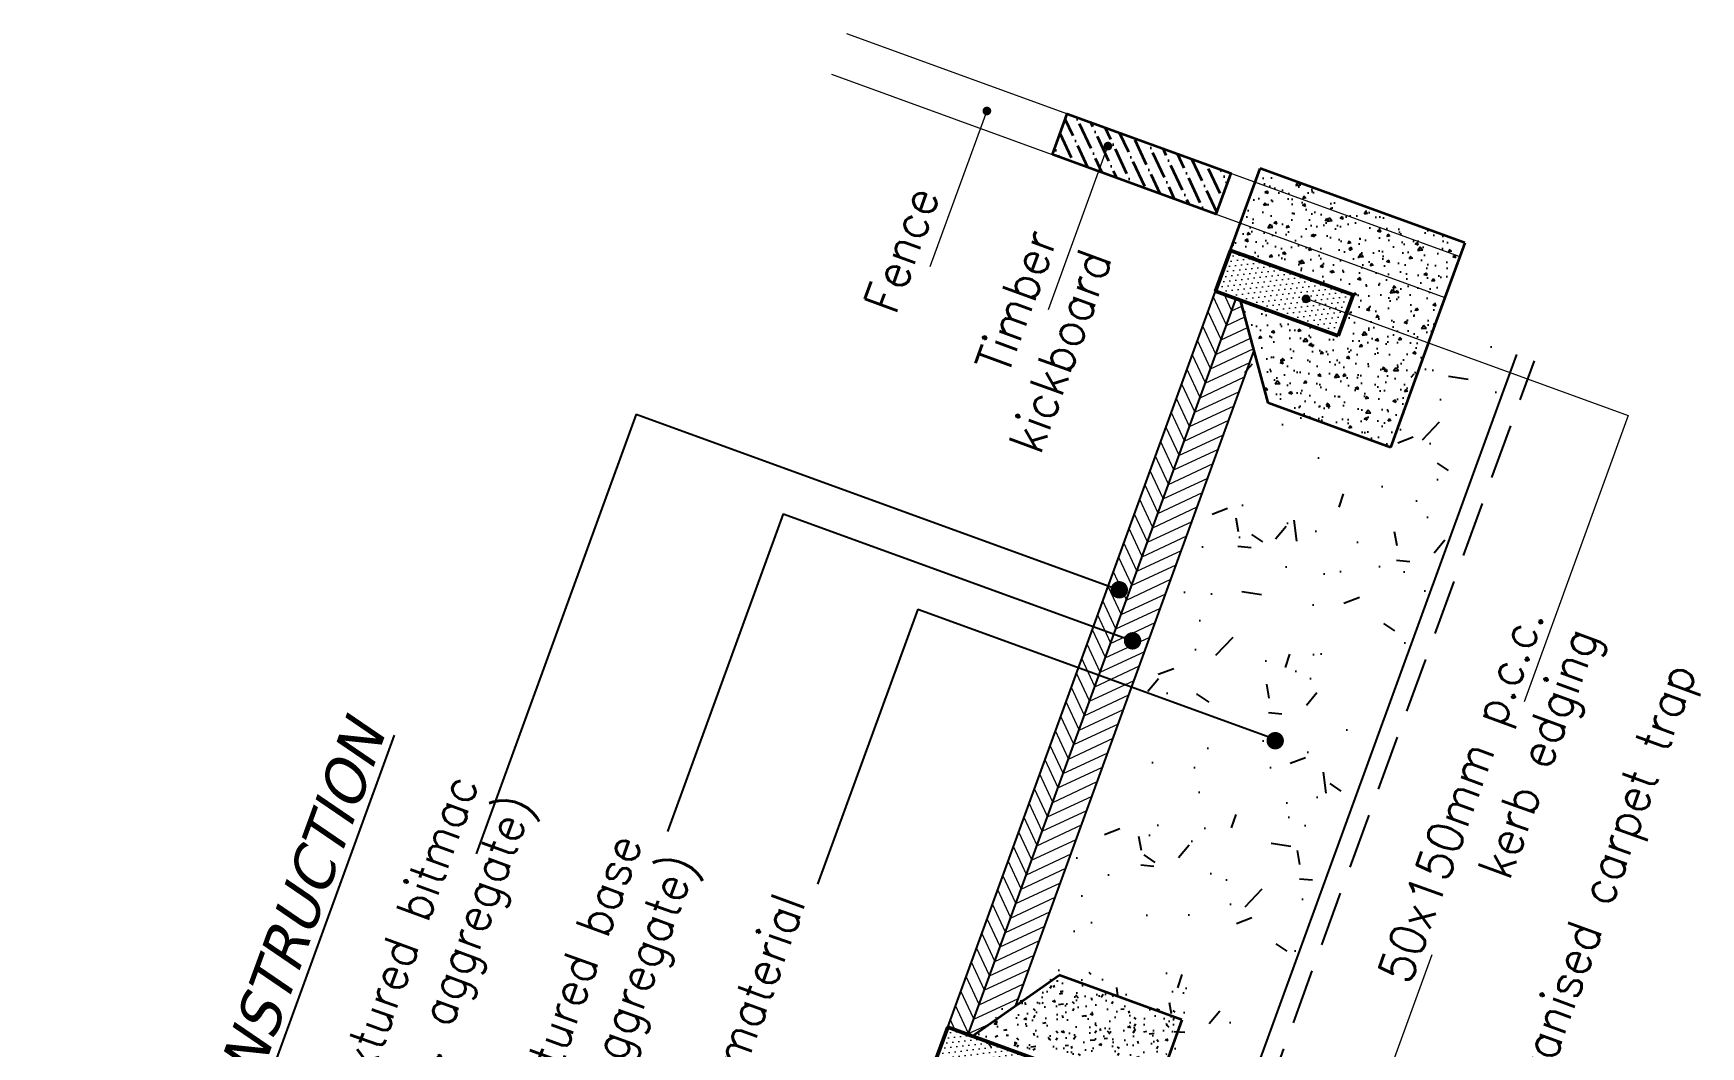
# Model space of a CAD drawing. Header units: millimetres. Extents: x 521005098 to 521837086, y 174609906 to 175681253.
# Drawn here: x 521825264 to 521827180, y 175363194 to 175364358 of the extents above; entities that cross this region are included whole.
import ezdxf

# ---------------------------------------------------------------- set-up
doc = ezdxf.new("R2010")
doc.units = ezdxf.units.MM
doc.header["$LTSCALE"] = 200
doc.linetypes.add('HIDDEN', pattern=[9.524999999999999, 6.35, -3.175])
for name, color, linetype in [('Edging detail', 250, 'Continuous'), ('Fence&kickboards', 1, 'Continuous'), ('GT detail', 3, 'Continuous')]:
    doc.layers.add(name, color=color, linetype=linetype)
for name, color, linetype, lineweight in [('Fenceline', 7, 'Continuous', 13), ('Layer hatching', 252, 'Continuous', 13), ('Layers', 251, 'Continuous', 15), ('TEXT', 7, 'Continuous', 9)]:
    doc.layers.add(name, color=color, linetype=linetype, lineweight=lineweight)
doc.styles.add('GT1TO20', font='romans.shx', dxfattribs={"width": 0.95, "height": 40})

msp = doc.modelspace()

# ---------------------------------------------------------------- hatches: boundary and pattern name
at = {"layer": 'Edging detail', "lineweight": 35}
h = msp.add_hatch(dxfattribs=at)
h.set_pattern_fill('ANSI36', scale=99.99999999999999, angle=70, style=0)
h.set_pattern_definition([(115, (521828705.3248426, 175360339.833182), (-20.57362181353592, 14.54275456966798), [31.24999999999999, -6.249999999999999, 0, -6.249999999999999])])
h.paths.add_polyline_path([(521826623.0497113, 175364150.543883), (521826640.1507245, 175364197.5285136), (521826452.2122022, 175364265.9325396), (521826435.111189, 175364218.947909)])
at = {"layer": 'Edging detail'}
h = msp.add_hatch(dxfattribs=at)
h.set_pattern_fill('AR-CONC', color=253, scale=0.19958014, angle=140.081297584478, style=0)
h.set_pattern_definition([(190.081297584478, (521833359.5025615, 175339293.1875641), (-25.84552122346139, 25.77227798022071), [3.802001666999998, -41.82201833699998]), (135.081297584478, (521833359.5025615, 175339293.1875641), (-19.07414604459553, -33.75844359257987), [3.0416013336, -33.45761466960001]), (240.532297584478, (521833357.3487753, 175339295.3352447), (-44.91965672605865, -7.985948162104653), [3.231202466599998, -35.54322713259998]), (186.265497584478, (521833352.9965756, 175339285.4116519), (-36.10944820240603, 41.15263228793592), [5.703002500499999, -62.73302750549999]), (236.716897584478, (521833349.9874551, 175339288.8410323), (-68.02719421863259, -7.468717355629109), [4.846803699899997, -53.31484069889996]), (131.265297584478, (521833352.9965756, 175339285.4116519), (-68.02719496181683, -7.468602748126766), [4.562402000400001, -50.1864220044]), (161.081297584478, (521833350.7351166, 175339290.6086231), (-10.110353902855, 35.0710995487907), [3.802001666999999, -41.822018337]), (106.0812975844781, (521833350.7351166, 175339290.6086231), (-33.04904224568424, -20.2784705480205), [3.0416013336, -33.4576146696]), (211.532697584478, (521833349.8925949, 175339293.5312021), (-43.15938477859724, 14.79251276719943), [3.2312024666, -35.5432271326]), (177.581297584478, (521833359.5025615, 175339293.1875641), (-11.30178258102212, -12.54720719421759), [0, -33.05206782512001, 0, -33.96454822520001, 0, -33.58434805850001]), (147.581297584478, (521833359.5025615, 175339293.1875641), (-23.05821192975794, -6.776920774984557), [0, -19.36486182391999, 0, -32.29166749172, 0, -12.8000722789]), (107.581297584478, (521833368.1727031, 175339285.9333906), (-20.02105114051662, 18.24205986265533), [0, -12.67333889, 0, -39.5408173368, 0, -52.46762300459999]), (97.581297584478, (521833372.0606591, 175339282.6803977), (-25.93039062870951, 15.07897907586789), [0, -16.475340557, 0, -26.25915818008, 0, -37.2596163366])])
h.paths.add_polyline_path([(521826823.8106704, 175363882.6940403), (521826683.0803031, 175363933.6896866), (521826651.4032306, 175364051.3078992), (521826763.9875231, 175364010.511382), (521826780.9860713, 175364057.4215059), (521826640.2557045, 175364108.4171523), (521826674.2528, 175364202.2373947), (521826908.8034142, 175364117.2446549)])
at = {"layer": 'Edging detail', "lineweight": 9}
h = msp.add_hatch(dxfattribs=at)
h.set_pattern_fill('DOTS', scale=99.99999999999999, angle=70, style=0)
h.set_pattern_definition([(70, (521829002.1311635, 175361155.3018399), (-4.804265932019212, 5.074165335741394), [0, -6.249999999999997])])
h.paths.add_polyline_path([(521826639.808196, 175364108.8732854), (521826622.7071828, 175364061.888651), (521826650.8979635, 175364051.62805), (521826763.6610784, 175364010.5856344), (521826780.7620839, 175364057.5702649)])
at = {"layer": 'Edging detail'}
h = msp.add_hatch(dxfattribs=at)
h.set_pattern_fill('AR-CONC', color=253, scale=0.19958014, angle=140.081297584478, style=0)
h.set_pattern_definition([(190.081297584478, (0, 0), (-25.84552122346139, 25.7722779802207), [3.802001667, -41.822018337]), (135.081297584478, (0, 0), (-19.07414604459552, -33.75844359257987), [3.041601333600001, -33.4576146696]), (240.532297584478, (-2.153785814653385, 2.147681600679139), (-44.91965672605865, -7.985948162104656), [3.231202466600001, -35.5432271326]), (186.265497584478, (-6.50598539923116, -7.775911901654641), (-36.10944820240604, 41.15263228793591), [5.7030025005, -62.7330275055]), (236.716897584478, (-9.515106509880408, -4.346532631624346), (-68.0271942186326, -7.468717355629117), [4.846803699900001, -53.3148406989]), (131.2652975844781, (-6.50598539923116, -7.775911901654641), (-68.02719496181682, -7.468602748126781), [4.562402000400001, -50.18642200440001]), (161.081297584478, (-8.76744500025069, -2.5789412266254), (-10.110353902855, 35.07109954879069), [3.802001667, -41.822018337]), (106.081297584478, (-8.76744500025069, -2.5789412266254), (-33.04904224568423, -20.27847054802051), [3.041601333600001, -33.4576146696]), (211.532697584478, (-9.609966668570921, 0.3436369494312359), (-43.15938477859724, 14.79251276719942), [3.231202466600001, -35.5432271326]), (177.581297584478, (0, 0), (-11.30178258102211, -12.54720719421759), [0, -33.05206782512001, 0, -33.96454822520001, 0, -33.58434805850001]), (147.581297584478, (0, 0), (-23.05821192975794, -6.776920774984561), [0, -19.36486182392, 0, -32.29166749172001, 0, -12.8000722789]), (107.581297584478, (8.670141770344923, -7.254173720142743), (-20.02105114051663, 18.24205986265532), [0, -12.67333889, 0, -39.5408173368, 0, -52.4676230046]), (97.58129758447802, (12.55809772117225, -10.50716641975832), (-25.93039062870951, 15.07897907586788), [0, -16.475340557, 0, -26.25915818008, 0, -37.2596163366])])
h.paths.add_polyline_path([(521826357.555299, 175363041.0093869), (521826334.9400672, 175363125.4576173), (521826398.0333014, 175363102.493558), (521826407.7396583, 175363129.161555), (521826438.7419447, 175363117.8776458), (521826455.8429524, 175363164.8622766), (521826343.0798342, 175363205.9046943), (521826443.060331, 175363275.932546), (521826584.0142294, 175363224.6295229), (521826498.5091909, 175362989.7063688)])
at = {"layer": 'Edging detail', "lineweight": 9}
h = msp.add_hatch(dxfattribs=at)
h.set_pattern_fill('DOTS', color=8, scale=99.99999999999999, angle=70, style=0)
h.set_pattern_definition([(70, (521828677.2120199, 175360262.5938474), (-4.804265932019212, 5.074165335741394), [0, -6.249999999999997])])
h.paths.add_polyline_path([(521826314.88906, 175363216.1652967), (521826297.7880544, 175363169.1806623), (521826325.9788274, 175363158.9200612), (521826438.7419423, 175363117.8776456), (521826455.8429479, 175363164.8622762)])
at = {"layer": 'GT detail'}
h = msp.add_hatch(dxfattribs=at)
h.set_pattern_fill('AR-CONC', color=8, style=0)
h.set_pattern_definition([(50, (0, 0), (182.184668996004, -15.93908553890309), [19.05, -209.55]), (355, (0, 0), (-35.24282597566699, 191.05664288218), [15.24, -167.64]), (100.451, (15.182, -1.32825), (146.9425016659592, 175.1166878202919), [16.19, -178.09]), (46.18420000000001, (0, 50.8), (271.0790408921299, -42.04232793272715), [28.575, -314.325]), (96.6356, (22.5899, 47.2965), (237.4042344662371, 247.4255558900492), [24.285, -267.135]), (351.1840000000001, (0, 50.8), (237.4046058139339, 247.4251178605977), [22.86, -251.46]), (21, (25.4, 38.1), (151.6148798353833, -102.2655185167625), [19.05, -209.55]), (326.0000000000001, (25.4, 38.1), (61.80202834764707, 184.1879661223193), [15.24, -167.64]), (71.4514, (38.0345, 29.5779), (213.4164907701245, 81.92285771605745), [16.19, -178.09]), (37.50000000000001, (0, 0), (3.088603250591817, 84.55503887315311), [0, -165.608, 0, -170.18, 0, -168.275]), (7.499999999999999, (0, 0), (66.81966251030575, 100.1805748181195), [0, -97.02799999999999, 0, -161.798, 0, -64.135]), (327.5, (-56.642, 0), (135.5905951668714, -5.728743992673465), [0, -63.5, 0, -198.12, 0, -262.89]), (317.5, (-82.042, 0), (148.129181386018, 25.42649103333301), [0, -82.55, 0, -131.572, 0, -186.69])])
h.paths.add_polyline_path([(521825707.7170268, 175361255.5934103), (521826357.5552995, 175363041.0093885), (521826498.5091909, 175362989.7063688), (521826584.0142263, 175363224.6295241), (521826443.060331, 175363275.932546), (521826393.0700823, 175363240.91862), (521826666.6861995, 175363992.6727161), (521826682.4744328, 175363933.7173805), (521826823.4283254, 175363882.4143574), (521826875.5690153, 175364025.6697223), (521826968.700613, 175363989.1662357), (521825942.6401819, 175361170.0883744)])
at = {"layer": 'Layer hatching'}
h = msp.add_hatch(dxfattribs=at)
h.set_pattern_fill('ANSI31', color=256, scale=99.99999999999999, angle=70, style=0)
h.set_pattern_definition([(115, (521836425.3945531, 175306440.1324407), (-11.32884733795812, -5.28272827175874), [])])
h.paths.add_polyline_path([(521826488.7476144, 175363620.7426495), (521826465.2553011, 175363629.2931522), (521826314.8890598, 175363216.1652968), (521826338.3813727, 175363207.6147939)])
h.paths.add_polyline_path([(521826505.8486213, 175363667.7272804), (521826482.356308, 175363676.2777831), (521826465.2553012, 175363629.2931523), (521826488.7476144, 175363620.7426496)])
h.paths.add_polyline_path([(521826622.7071863, 175364061.8886546), (521826499.4573151, 175363723.2624141), (521826509.5996356, 175363719.5709113, -0.1989123011366871), (521826510.8923212, 175363720.9816297, -1.496605388259772), (521826511.0938176, 175363716.3666288, -0.4142137788497861), (521826509.5996356, 175363719.5709113), (521826499.4573151, 175363723.2624142), (521826482.3563082, 175363676.2777831), (521826505.8486213, 175363667.7272803), (521826646.1995003, 175364053.3381531)])
h = msp.add_hatch(dxfattribs=at)
h.set_pattern_fill('ANSI31', color=256, scale=99.99999999999999, angle=160, style=0)
h.set_pattern_definition([(205, (521836425.3945531, 175306440.1324407), (5.28272827175874, -11.32884733795812), [])])
h.paths.add_polyline_path([(521826526.3353195, 175363607.0618438), (521826488.7476143, 175363620.7426496), (521826338.3813726, 175363207.614794), (521826343.0798336, 175363205.904694), (521826393.0700822, 175363240.91862)])
h.paths.add_polyline_path([(521826505.8486215, 175363667.7272805), (521826522.8832437, 175363661.5271849, -0.4142131573523156), (521826526.0875233, 175363663.0213643, -1), (521826524.3774251, 175363658.3229009, -0.4142139534279), (521826522.8832437, 175363661.5271849), (521826505.8486214, 175363667.7272804), (521826488.7476144, 175363620.7426495), (521826526.3353195, 175363607.0618438), (521826666.6862003, 175363992.6727134), (521826650.8979663, 175364051.6280517), (521826646.1995004, 175364053.3381531)])

# ---------------------------------------------------------------- linework, layer by layer
at = {"layer": 'Edging detail', "color": 7, "lineweight": 35}
for p, q in [((521826622.7071863, 175364061.8886546), (521826674.0102078, 175364202.8425486)), ((521826908.9333638, 175364117.3375145), (521826674.0102077, 175364202.8425487)), ((521826908.9333638, 175364117.3375145), (521826874.7313479, 175364023.36825)), ((521826650.8979663, 175364051.6280517), (521826682.4744328, 175363933.7173805)), ((521826874.7313484, 175364023.3682499), (521826823.4283253, 175363882.4143574)), ((521826823.4283253, 175363882.4143574), (521826682.4744328, 175363933.7173805)), ((521826343.0798336, 175363205.9046939), (521826443.060331, 175363275.932546)), ((521826584.0142294, 175363224.6295229), (521826443.060331, 175363275.932546)), ((521826584.0142294, 175363224.6295229), (521826498.5091909, 175362989.7063688))]:
    msp.add_line(p, q, dxfattribs=at)
at = {"layer": 'Edging detail', "color": 7, "lineweight": 50}
for p, q in [((521826622.7071866, 175364061.8886546), (521826639.8081943, 175364108.8732884)), ((521826639.8081943, 175364108.8732884), (521826780.7620867, 175364057.5702653)), ((521826639.8081943, 175364108.8732884), (521826667.998974, 175364098.6126826)), ((521826763.661079, 175364010.5856344), (521826622.7071866, 175364061.8886546)), ((521826780.7620867, 175364057.5702653), (521826763.661079, 175364010.5856344)), ((521826297.7880522, 175363169.1806659), (521826314.8890599, 175363216.1652968)), ((521826314.8890599, 175363216.1652968), (521826455.8429524, 175363164.8622766)), ((521826314.8890599, 175363216.1652968), (521826343.0798336, 175363205.9046939))]:
    msp.add_line(p, q, dxfattribs=at)
at = {"layer": 'Edging detail', "color": 7}
msp.add_line((521826622.7071866, 175364061.8886546), (521826650.8979663, 175364051.6280517), dxfattribs=at)
at = {"layer": 'Edging detail', "color": 7, "lineweight": 35}
msp.add_lwpolyline([(521826435.111189, 175364218.947909), (521826452.2122022, 175364265.9325396), (521826640.1507245, 175364197.5285136), (521826623.0497113, 175364150.543883)], close=True, dxfattribs=at)
at = {"layer": 'Fence&kickboards', "color": 38}
for p, q in [((521826435.2827654, 175364219.4193031), (521826452.3837731, 175364266.4039339)), ((521826623.0497154, 175364150.5438815), (521826435.1111921, 175364218.9479093))]:
    msp.add_line(p, q, dxfattribs=at)
at = {"layer": 'Fence&kickboards'}
msp.add_line((521826623.0497169, 175364150.5438828), (521826640.1507246, 175364197.5285136), dxfattribs=at)
at = {"layer": 'Fenceline'}
for p, q in [((521826198.4951891, 175364358.2779806), (521826903.2646573, 175364101.7628717)), ((521826181.3941814, 175364311.2933497), (521826886.1636499, 175364054.7782412))]:
    msp.add_line(p, q, dxfattribs=at)
at = {"layer": 'GT detail'}
for p, q in [((521826314.8890599, 175363216.1652968), (521826622.7071863, 175364061.8886546)), ((521826338.3813723, 175363207.6147929), (521826646.6199919, 175364054.4934437)), ((521825942.6401819, 175361170.0883744), (521826968.700613, 175363989.1662357)), ((521826393.0700823, 175363240.91862), (521826667.1066924, 175363993.8280061)), ((521825956.9000919, 175363920.7370947), (521825772.8706892, 175363415.1204726)), ((521825956.9000919, 175363920.7370947), (521826511.9488701, 175363718.71586)), ((521826125.8047975, 175363806.0519198), (521825992.9110957, 175363440.9294743)), ((521826125.8047975, 175363806.0519198), (521826525.2324804, 175363660.6721327)), ((521826280.3366043, 175363696.5980531), (521826165.314855, 175363380.5783986)), ((521826280.3366044, 175363696.5980533), (521826690.439181, 175363547.3329231))]:
    msp.add_line(p, q, dxfattribs=at)
at = {"layer": 'GT detail', "color": 6, "linetype": 'HIDDEN', "ltscale": 0.05}
msp.add_line((521825962.7596279, 175361162.4359797), (521826988.9259618, 175363981.8048107), dxfattribs=at)
at = {"layer": 'GT detail', "const_width": 9.999999999999998}
for points in [[(521826516.8829666, 175363719.5249901, -1), (521826507.0147735, 175363717.90673, -1)], [(521826532.1990826, 175363660.8693565, -1), (521826522.3308895, 175363659.2510964, -1)], [(521826696.0606505, 175363546.1050363, -1), (521826686.1924574, 175363544.4867762, -1)]]:
    msp.add_lwpolyline(points, format="xyb", close=True, dxfattribs=at)
at = {"layer": 'Layers'}
msp.add_line((521826622.7071866, 175364061.8886546), (521826639.8081943, 175364108.8732884), dxfattribs=at)
msp.add_line((521826622.7071866, 175364061.8886546), (521826639.8081943, 175364108.8732884), dxfattribs=at)
at = {"layer": 'TEXT'}
for p, q in [((521826294.8191105, 175364090.4142745), (521826361.1951278, 175364272.7808828)), ((521826430.5995047, 175364040.9942526), (521826498.8966823, 175364228.6392052)), ((521826727.1320745, 175364053.543894), (521827096.8799218, 175363918.9666823)), ((521827096.8799218, 175363918.9666823), (521826977.1023735, 175363589.8805633)), ((521826768.0212184, 175363015.434815), (521826871.4131876, 175363299.5019213))]:
    msp.add_line(p, q, dxfattribs=at)
at = {"layer": 'TEXT', "lineweight": 25, "const_width": 5}
for points in [[(521826358.9818459, 175364266.6999401, 1), (521826360.6919442, 175364271.3983998, 1)], [(521826498.0416325, 175364226.2899745, 1), (521826499.7517307, 175364230.9884342, 1)], [(521826725.7253713, 175364050.7793943, 1), (521826727.4354696, 175364055.4778615, 1)]]:
    msp.add_lwpolyline(points, format="xyb", close=True, dxfattribs=at)

# ---------------------------------------------------------------- texts
at = {"layer": 'GT detail', "width": 1479.8506, "attachment_point": 3, "rotation": 70, "style": 'GT1TO20'}
for s, insert, char_height in [('Fence', (521826268.186707, 175364186.2289313), 39.99999999999999), ('Timber\\Pkickboard', (521826403.9671012, 175364136.8089095), 39.99999999999999), ('50x150mm p.c.c.\\Pkerb edging', (521826963.0128057, 175363702.6357893), 39.99999999999999), ('Galvanised carpet trap', (521827138.2330475, 175363638.8608367), 39.99999999999999), ('{\\fVerdana|b0|i1|c0|p34;\\LOVERRUN STRIP CONSTRUCTION}', (521825622.7670016, 175363572.0407464), 50), ('\\P25mm open textured bitmac\\P(6mm nom. aggregate)\\P\\P40mm open textured base\\P(20mm nom. aggregate)\\P\\PCompacted 6F1 material', (521825675.9688495, 175363533.2266943), 39.99999999999999)]:
    msp.add_mtext(s, dxfattribs=dict(at, insert=insert, char_height=char_height))

doc.saveas('drawing.dxf')
